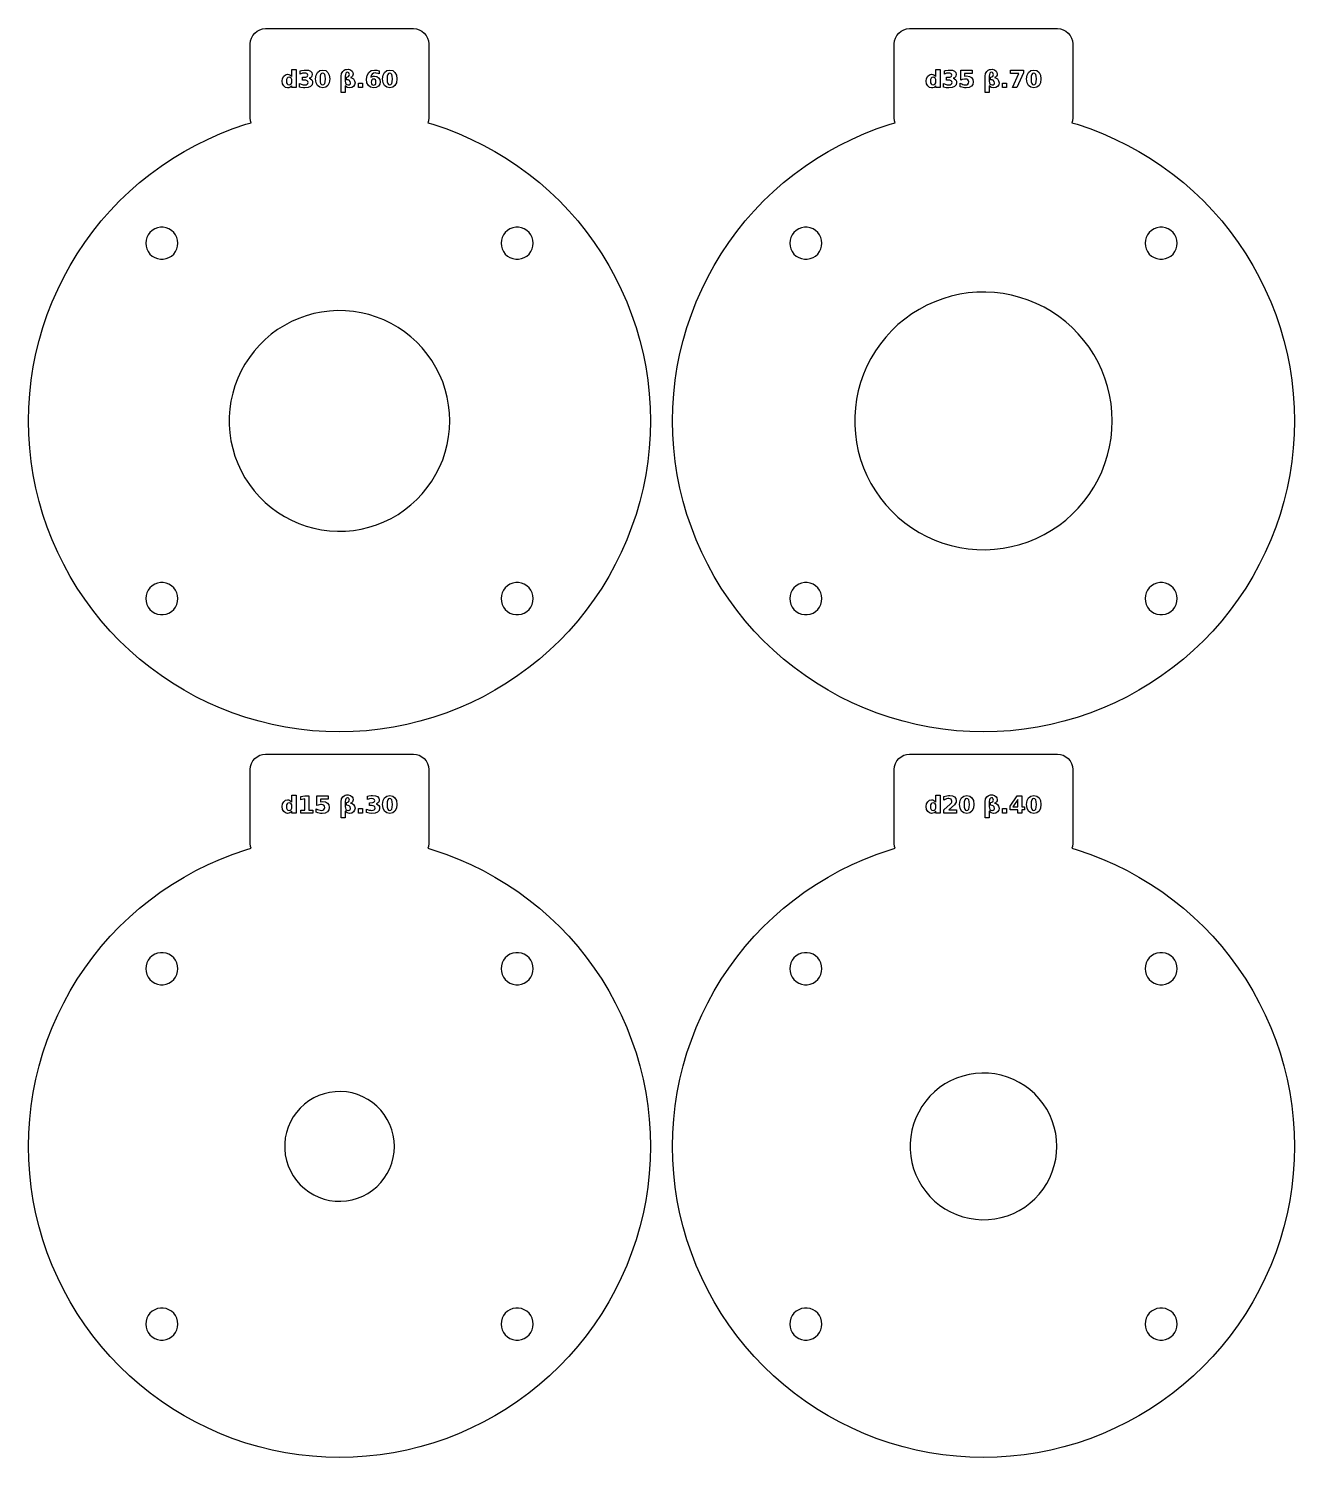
# Model space of a CAD drawing. Header units: millimetres. Extents: x 0 to 258, y 0 to 193.
# Drawn here: x 0 to 171.3, y 0 to 193.3 of the extents above; entities that cross this region are included whole.
import ezdxf

# ---------------------------------------------------------------- set-up
doc = ezdxf.new("R2010")
doc.units = ezdxf.units.MM
doc.layers.add('CUT', color=1, linetype='Continuous')
doc.layers.add('ENGRAVE', color=5, linetype='Continuous')

msp = doc.modelspace()

# ---------------------------------------------------------------- linework, layer by layer
at = {"layer": 'CUT'}
for points in [[(63.1125, 176.6631), (64.6819, 175.7107), (66.2083, 174.6909), (67.6887, 173.6054), (69.1203, 172.4564), (70.5005, 171.246), (71.8265, 169.9766), (73.096, 168.6505), (74.3064, 167.2703), (75.4554, 165.8387), (76.5409, 164.3583), (77.5607, 162.8319), (78.5131, 161.2625), (79.396, 159.6531), (80.2079, 158.0067), (80.9473, 156.3264), (81.6126, 154.6155), (82.2027, 152.8772), (82.7164, 151.1149), (83.1527, 149.3317), (83.5108, 147.5313), (83.7901, 145.7169), (83.9899, 143.8921), (84.11, 142.0603), (84.15, 140.225), (84.11, 138.3897), (83.9899, 136.558), (83.7901, 134.7331), (83.5108, 132.9188), (83.1527, 131.1183), (82.7164, 129.3352), (82.2027, 127.5728), (81.6126, 125.8345), (80.9473, 124.1236), (80.2079, 122.4434), (79.396, 120.797), (78.5131, 119.1875), (77.5607, 117.6181), (76.5409, 116.0918), (75.4554, 114.6114), (74.3064, 113.1797), (73.096, 111.7996), (71.8265, 110.4735), (70.5005, 109.2041), (69.1203, 107.9937), (67.6887, 106.8447), (66.2083, 105.7592), (64.6819, 104.7393), (63.1125, 103.787), (61.5031, 102.904), (59.8567, 102.0921), (58.1764, 101.3528), (56.4655, 100.6875), (54.7272, 100.0974), (52.9648, 99.5837), (51.1817, 99.1474), (49.3813, 98.7892), (47.5669, 98.51), (45.7421, 98.3101), (43.9103, 98.1901), (42.075, 98.15), (40.2397, 98.1901), (38.4079, 98.3101), (36.5831, 98.51), (34.7688, 98.7892), (32.9683, 99.1474), (31.1852, 99.5837), (29.4228, 100.0974), (27.6845, 100.6875), (25.9736, 101.3528), (24.2933, 102.0921), (22.6469, 102.904), (21.0375, 103.787), (19.4681, 104.7393), (17.9418, 105.7592), (16.4614, 106.8447), (15.0297, 107.9937), (13.6495, 109.2041), (12.3235, 110.4735), (11.0541, 111.7996), (9.8437, 113.1797), (8.6947, 114.6114), (7.6092, 116.0918), (6.5893, 117.6181), (5.637, 119.1875), (4.754, 120.797), (3.9421, 122.4434), (3.2028, 124.1236), (2.5374, 125.8345), (1.9474, 127.5728), (1.4337, 129.3352), (0.9973, 131.1183), (0.6392, 132.9188), (0.36, 134.7331), (0.1601, 136.558), (0.04, 138.3897), (0, 140.225), (0.04, 142.0603), (0.1601, 143.8921), (0.36, 145.7169), (0.6392, 147.5313), (0.9973, 149.3317), (1.4337, 151.1149), (1.9474, 152.8772), (2.5374, 154.6155), (3.2028, 156.3264), (3.9421, 158.0067), (4.754, 159.6531), (5.637, 161.2625), (6.5893, 162.8319), (7.6092, 164.3583), (8.6947, 165.8387), (9.8437, 167.2703), (11.0541, 168.6505), (12.3235, 169.9766), (13.6495, 171.246), (15.0297, 172.4564), (16.4614, 173.6054), (17.9418, 174.6909), (19.4681, 175.7107), (21.0375, 176.6631), (22.6469, 177.546), (24.2933, 178.358), (25.9736, 179.0973), (27.6845, 179.7626), (29.4228, 180.3527), (30.1197, 180.5558), (30.0395, 180.8202), (30, 181.2214), (30, 191.2287), (30.0395, 191.6299), (30.1576, 192.0192), (30.3494, 192.378), (30.6075, 192.6925), (30.922, 192.9506), (31.2808, 193.1424), (31.6701, 193.2605), (32.0713, 193.3), (52.0787, 193.3), (52.4799, 193.2605), (52.8692, 193.1424), (53.228, 192.9506), (53.5425, 192.6925), (53.8006, 192.378), (53.9924, 192.0192), (54.1105, 191.6299), (54.15, 191.2287), (54.15, 181.2214), (54.1105, 180.8202), (54.0303, 180.5558), (54.7272, 180.3527), (56.4655, 179.7626), (58.1764, 179.0973), (59.8567, 178.358), (61.5031, 177.546)], [(150.2626, 176.6631), (151.8319, 175.7107), (153.3583, 174.6909), (154.8387, 173.6054), (156.2704, 172.4564), (157.6505, 171.246), (158.9766, 169.9766), (160.246, 168.6505), (161.4564, 167.2703), (162.6054, 165.8387), (163.6909, 164.3583), (164.7108, 162.8319), (165.6631, 161.2625), (166.5461, 159.6531), (167.358, 158.0067), (168.0973, 156.3264), (168.7626, 154.6155), (169.3527, 152.8772), (169.8664, 151.1149), (170.3027, 149.3317), (170.6609, 147.5313), (170.9401, 145.7169), (171.14, 143.8921), (171.26, 142.0603), (171.3001, 140.225), (171.26, 138.3897), (171.14, 136.558), (170.9401, 134.7331), (170.6609, 132.9188), (170.3027, 131.1183), (169.8664, 129.3352), (169.3527, 127.5728), (168.7626, 125.8345), (168.0973, 124.1236), (167.358, 122.4434), (166.5461, 120.797), (165.6631, 119.1875), (164.7108, 117.6181), (163.6909, 116.0918), (162.6054, 114.6114), (161.4564, 113.1797), (160.246, 111.7996), (158.9766, 110.4735), (157.6505, 109.2041), (156.2704, 107.9937), (154.8387, 106.8447), (153.3583, 105.7592), (151.8319, 104.7393), (150.2626, 103.787), (148.6531, 102.904), (147.0067, 102.0921), (145.3265, 101.3528), (143.6156, 100.6875), (141.8773, 100.0974), (140.1149, 99.5837), (138.3318, 99.1474), (136.5313, 98.7892), (134.7169, 98.51), (132.8921, 98.3101), (131.0603, 98.1901), (129.2251, 98.15), (127.3898, 98.1901), (125.558, 98.3101), (123.7332, 98.51), (121.9188, 98.7892), (120.1184, 99.1474), (118.3352, 99.5837), (116.5729, 100.0974), (114.8345, 100.6875), (113.1236, 101.3528), (111.4434, 102.0921), (109.797, 102.904), (108.1875, 103.787), (106.6182, 104.7393), (105.0918, 105.7592), (103.6114, 106.8447), (102.1798, 107.9937), (100.7996, 109.2041), (99.4735, 110.4735), (98.2041, 111.7996), (96.9937, 113.1797), (95.8447, 114.6114), (94.7592, 116.0918), (93.7393, 117.6181), (92.787, 119.1875), (91.9041, 120.797), (91.0921, 122.4434), (90.3528, 124.1236), (89.6875, 125.8345), (89.0974, 127.5728), (88.5837, 129.3352), (88.1474, 131.1183), (87.7892, 132.9188), (87.51, 134.7331), (87.3101, 136.558), (87.1901, 138.3897), (87.15, 140.225), (87.1901, 142.0603), (87.3101, 143.8921), (87.51, 145.7169), (87.7892, 147.5313), (88.1474, 149.3317), (88.5837, 151.1149), (89.0974, 152.8772), (89.6875, 154.6155), (90.3528, 156.3264), (91.0921, 158.0067), (91.9041, 159.6531), (92.787, 161.2625), (93.7393, 162.8319), (94.7592, 164.3583), (95.8447, 165.8387), (96.9937, 167.2703), (98.2041, 168.6505), (99.4735, 169.9766), (100.7996, 171.246), (102.1798, 172.4564), (103.6114, 173.6054), (105.0918, 174.6909), (106.6182, 175.7107), (108.1875, 176.6631), (109.797, 177.546), (111.4434, 178.358), (113.1236, 179.0973), (114.8345, 179.7626), (116.5729, 180.3527), (117.2698, 180.5558), (117.1896, 180.8202), (117.1501, 181.2214), (117.1501, 191.2287), (117.1896, 191.6299), (117.3077, 192.0192), (117.4995, 192.378), (117.7576, 192.6925), (118.072, 192.9506), (118.4308, 193.1424), (118.8202, 193.2605), (119.2214, 193.3), (139.2287, 193.3), (139.6299, 193.2605), (140.0193, 193.1424), (140.3781, 192.9506), (140.6926, 192.6925), (140.9507, 192.378), (141.1424, 192.0192), (141.2605, 191.6299), (141.3001, 191.2287), (141.3001, 181.2214), (141.2605, 180.8202), (141.1804, 180.5558), (141.8773, 180.3527), (143.6156, 179.7626), (145.3265, 179.0973), (147.0067, 178.358), (148.6531, 177.546)], [(19.8823, 165.4115), (19.6405, 165.7317), (19.3439, 166.0021), (19.0027, 166.2134), (18.6285, 166.3583), (18.234, 166.4321), (17.8327, 166.4321), (17.4383, 166.3583), (17.064, 166.2134), (16.7229, 166.0021), (16.4263, 165.7317), (16.1844, 165.4115), (16.0056, 165.0523), (15.8957, 164.6663), (15.8587, 164.2667), (15.8957, 163.8671), (16.0056, 163.4811), (16.1844, 163.1218), (16.4263, 162.8016), (16.7229, 162.5312), (17.064, 162.32), (17.4383, 162.175), (17.8327, 162.1013), (18.234, 162.1013), (18.6285, 162.175), (19.0027, 162.32), (19.3439, 162.5312), (19.6405, 162.8016), (19.8823, 163.1218), (20.0612, 163.4811), (20.171, 163.8671), (20.2081, 164.2667), (20.171, 164.6663), (20.0612, 165.0523)], [(67.7238, 165.7317), (67.4272, 166.0021), (67.086, 166.2134), (66.7118, 166.3583), (66.3173, 166.4321), (65.916, 166.4321), (65.5215, 166.3583), (65.1473, 166.2134), (64.8061, 166.0021), (64.5095, 165.7317), (64.2677, 165.4115), (64.0888, 165.0523), (63.979, 164.6663), (63.942, 164.2667), (63.979, 163.8671), (64.0888, 163.4811), (64.2677, 163.1218), (64.5095, 162.8016), (64.8061, 162.5312), (65.1473, 162.32), (65.5215, 162.175), (65.916, 162.1013), (66.3173, 162.1013), (66.7118, 162.175), (67.086, 162.32), (67.4272, 162.5312), (67.7238, 162.8016), (67.9656, 163.1218), (68.1445, 163.4811), (68.2543, 163.8671), (68.2913, 164.2667), (68.2543, 164.6663), (68.1445, 165.0523), (67.9656, 165.4115)], [(107.0324, 165.4115), (106.7905, 165.7317), (106.494, 166.0021), (106.1528, 166.2134), (105.7786, 166.3583), (105.3841, 166.4321), (104.9828, 166.4321), (104.5883, 166.3583), (104.2141, 166.2134), (103.8729, 166.0021), (103.5763, 165.7317), (103.3345, 165.4115), (103.1556, 165.0523), (103.0458, 164.6663), (103.0087, 164.2667), (103.0458, 163.8671), (103.1556, 163.4811), (103.3345, 163.1218), (103.5763, 162.8016), (103.8729, 162.5312), (104.2141, 162.32), (104.5883, 162.175), (104.9828, 162.1013), (105.3841, 162.1013), (105.7786, 162.175), (106.1528, 162.32), (106.494, 162.5312), (106.7905, 162.8016), (107.0324, 163.1218), (107.2113, 163.4811), (107.3211, 163.8671), (107.3581, 164.2667), (107.3211, 164.6663), (107.2113, 165.0523)], [(154.8738, 165.7317), (154.5772, 166.0021), (154.236, 166.2134), (153.8618, 166.3583), (153.4673, 166.4321), (153.066, 166.4321), (152.6716, 166.3583), (152.2973, 166.2134), (151.9561, 166.0021), (151.6596, 165.7317), (151.4177, 165.4115), (151.2389, 165.0523), (151.129, 164.6663), (151.092, 164.2667), (151.129, 163.8671), (151.2389, 163.4811), (151.4177, 163.1218), (151.6596, 162.8016), (151.9561, 162.5312), (152.2973, 162.32), (152.6716, 162.175), (153.066, 162.1013), (153.4673, 162.1013), (153.8618, 162.175), (154.236, 162.32), (154.5772, 162.5312), (154.8738, 162.8016), (155.1156, 163.1218), (155.2945, 163.4811), (155.4043, 163.8671), (155.4414, 164.2667), (155.4043, 164.6663), (155.2945, 165.0523), (155.1156, 165.4115)], [(145.6652, 146), (145.2379, 147.0967), (144.7374, 148.162), (144.1662, 149.1911), (143.5268, 150.1794), (142.8222, 151.1222), (142.0555, 152.0152), (141.2303, 152.8545), (140.3503, 153.6362), (139.4195, 154.3566), (138.4422, 155.0126), (137.4229, 155.6011), (136.3662, 156.1195), (135.2768, 156.5653), (134.1599, 156.9366), (133.0204, 157.2316), (131.8637, 157.4491), (130.6949, 157.5879), (129.5194, 157.6475), (128.3425, 157.6276), (127.1697, 157.5283), (126.0062, 157.3501), (124.8574, 157.0937), (123.7286, 156.7604), (122.6248, 156.3516), (121.5512, 155.8692), (120.5126, 155.3155), (119.5137, 154.6929), (118.5591, 154.0043), (117.6532, 153.2528), (116.8001, 152.4418), (116.0037, 151.5752), (115.2676, 150.6567), (114.5952, 149.6907), (113.9896, 148.6814), (113.4535, 147.6336), (112.9893, 146.5519), (112.5992, 145.4414), (112.285, 144.3071), (112.0481, 143.1542), (111.8895, 141.9879), (111.81, 140.8135), (111.81, 139.6365), (111.8895, 138.4622), (112.0481, 137.2959), (112.285, 136.143), (112.5992, 135.0086), (112.9893, 133.8981), (113.4535, 132.8165), (113.9896, 131.7687), (114.5952, 130.7594), (115.2676, 129.7934), (116.0037, 128.8749), (116.8001, 128.0082), (117.6532, 127.1973), (118.5591, 126.4458), (119.5137, 125.7572), (120.5126, 125.1346), (121.5512, 124.5808), (122.6248, 124.0985), (123.7286, 123.6897), (124.8574, 123.3563), (126.0062, 123.1), (127.1697, 122.9217), (128.3425, 122.8224), (129.5194, 122.8026), (130.6949, 122.8622), (131.8637, 123.001), (133.0204, 123.2184), (134.1599, 123.5135), (135.2768, 123.8847), (136.3662, 124.3306), (137.4229, 124.8489), (138.4422, 125.4374), (139.4195, 126.0934), (140.3503, 126.8139), (141.2303, 127.5956), (142.0555, 128.4348), (142.8222, 129.3279), (143.5268, 130.2707), (144.1662, 131.2589), (144.7374, 132.2881), (145.2379, 133.3534), (145.6652, 134.4501), (146.0176, 135.5731), (146.2933, 136.7174), (146.4912, 137.8777), (146.6103, 139.0487), (146.65, 140.225), (146.6103, 141.4014), (146.4912, 142.5724), (146.2933, 143.7327), (146.0176, 144.8769)], [(56.0374, 145.4981), (55.6205, 146.4919), (55.133, 147.4529), (54.5774, 148.3763), (53.9567, 149.2572), (53.274, 150.091), (52.5329, 150.8734), (51.7372, 151.6003), (50.8912, 152.2678), (49.9993, 152.8726), (49.066, 153.4114), (48.0963, 153.8815), (47.0952, 154.2804), (46.0679, 154.606), (45.0198, 154.8566), (43.9563, 155.0309), (42.883, 155.1281), (41.8056, 155.1476), (40.7295, 155.0892), (39.6604, 154.9534), (38.604, 154.7407), (37.5656, 154.4524), (36.5507, 154.09), (35.5647, 153.6552), (34.6125, 153.1504), (33.6993, 152.5783), (32.8298, 151.9417), (32.0084, 151.244), (31.2396, 150.4889), (30.5272, 149.6803), (29.875, 148.8224), (29.2865, 147.9197), (28.7646, 146.9768), (28.3121, 145.9987), (27.9313, 144.9906), (27.6243, 143.9576), (27.3927, 142.9051), (27.2376, 141.8387), (27.1598, 140.7639), (27.1598, 139.6862), (27.2376, 138.6114), (27.3927, 137.5449), (27.6243, 136.4925), (27.9313, 135.4595), (28.3121, 134.4513), (28.7646, 133.4733), (29.2865, 132.5304), (29.875, 131.6277), (30.5272, 130.7698), (31.2396, 129.9612), (32.0084, 129.206), (32.8298, 128.5084), (33.6993, 127.8718), (34.6125, 127.2996), (35.5647, 126.7949), (36.5507, 126.3601), (37.5656, 125.9976), (38.604, 125.7093), (39.6604, 125.4967), (40.7295, 125.3609), (41.8056, 125.3025), (42.883, 125.322), (43.9563, 125.4191), (45.0198, 125.5935), (46.0679, 125.8441), (47.0952, 126.1697), (48.0963, 126.5686), (49.066, 127.0387), (49.9993, 127.5775), (50.8912, 128.1823), (51.7372, 128.8498), (52.5329, 129.5767), (53.274, 130.359), (53.9567, 131.1928), (54.5774, 132.0737), (55.133, 132.9971), (55.6205, 133.9582), (56.0374, 134.952), (56.3815, 135.9732), (56.651, 137.0166), (56.8445, 138.0767), (56.9611, 139.1481), (57, 140.225), (56.9611, 141.302), (56.8445, 142.3733), (56.651, 143.4335), (56.3815, 144.4769)], [(20.0612, 116.969), (19.8823, 117.3282), (19.6405, 117.6485), (19.3439, 117.9188), (19.0027, 118.1301), (18.6285, 118.2751), (18.234, 118.3488), (17.8327, 118.3488), (17.4383, 118.2751), (17.064, 118.1301), (16.7229, 117.9188), (16.4263, 117.6485), (16.1844, 117.3282), (16.0056, 116.969), (15.8957, 116.583), (15.8587, 116.1834), (15.8957, 115.7838), (16.0056, 115.3978), (16.1844, 115.0386), (16.4263, 114.7183), (16.7229, 114.448), (17.064, 114.2367), (17.4383, 114.0917), (17.8327, 114.018), (18.234, 114.018), (18.6285, 114.0917), (19.0027, 114.2367), (19.3439, 114.448), (19.6405, 114.7183), (19.8823, 115.0386), (20.0612, 115.3978), (20.171, 115.7838), (20.2081, 116.1834), (20.171, 116.583)], [(68.2543, 116.583), (68.1445, 116.969), (67.9656, 117.3282), (67.7238, 117.6485), (67.4272, 117.9188), (67.086, 118.1301), (66.7118, 118.2751), (66.3173, 118.3488), (65.916, 118.3488), (65.5215, 118.2751), (65.1473, 118.1301), (64.8061, 117.9188), (64.5095, 117.6485), (64.2677, 117.3282), (64.0888, 116.969), (63.979, 116.583), (63.942, 116.1834), (63.979, 115.7838), (64.0888, 115.3978), (64.2677, 115.0386), (64.5095, 114.7183), (64.8061, 114.448), (65.1473, 114.2367), (65.5215, 114.0917), (65.916, 114.018), (66.3173, 114.018), (66.7118, 114.0917), (67.086, 114.2367), (67.4272, 114.448), (67.7238, 114.7183), (67.9656, 115.0386), (68.1445, 115.3978), (68.2543, 115.7838), (68.2913, 116.1834)], [(107.2113, 116.969), (107.0324, 117.3282), (106.7905, 117.6485), (106.494, 117.9188), (106.1528, 118.1301), (105.7786, 118.2751), (105.3841, 118.3488), (104.9828, 118.3488), (104.5883, 118.2751), (104.2141, 118.1301), (103.8729, 117.9188), (103.5763, 117.6485), (103.3345, 117.3282), (103.1556, 116.969), (103.0458, 116.583), (103.0087, 116.1834), (103.0458, 115.7838), (103.1556, 115.3978), (103.3345, 115.0386), (103.5763, 114.7183), (103.8729, 114.448), (104.2141, 114.2367), (104.5883, 114.0917), (104.9828, 114.018), (105.3841, 114.018), (105.7786, 114.0917), (106.1528, 114.2367), (106.494, 114.448), (106.7905, 114.7183), (107.0324, 115.0386), (107.2113, 115.3978), (107.3211, 115.7838), (107.3581, 116.1834), (107.3211, 116.583)], [(155.4043, 116.583), (155.2945, 116.969), (155.1156, 117.3282), (154.8738, 117.6485), (154.5772, 117.9188), (154.236, 118.1301), (153.8618, 118.2751), (153.4673, 118.3488), (153.066, 118.3488), (152.6716, 118.2751), (152.2973, 118.1301), (151.9561, 117.9188), (151.6596, 117.6485), (151.4177, 117.3282), (151.2389, 116.969), (151.129, 116.583), (151.092, 116.1834), (151.129, 115.7838), (151.2389, 115.3978), (151.4177, 115.0386), (151.6596, 114.7183), (151.9561, 114.448), (152.2973, 114.2367), (152.6716, 114.0917), (153.066, 114.018), (153.4673, 114.018), (153.8618, 114.0917), (154.236, 114.2367), (154.5772, 114.448), (154.8738, 114.7183), (155.1156, 115.0386), (155.2945, 115.3978), (155.4043, 115.7838), (155.4414, 116.1834)], [(63.1125, 78.5131), (64.6819, 77.5607), (66.2083, 76.5409), (67.6887, 75.4554), (69.1203, 74.3064), (70.5005, 73.096), (71.8265, 71.8265), (73.096, 70.5005), (74.3064, 69.1203), (75.4554, 67.6887), (76.5409, 66.2083), (77.5607, 64.6819), (78.5131, 63.1125), (79.396, 61.5031), (80.2079, 59.8567), (80.9473, 58.1764), (81.6126, 56.4655), (82.2027, 54.7272), (82.7164, 52.9648), (83.1527, 51.1817), (83.5108, 49.3813), (83.7901, 47.5669), (83.9899, 45.7421), (84.11, 43.9103), (84.15, 42.075), (84.11, 40.2397), (83.9899, 38.4079), (83.7901, 36.5831), (83.5108, 34.7688), (83.1527, 32.9683), (82.7164, 31.1852), (82.2027, 29.4228), (81.6126, 27.6845), (80.9473, 25.9736), (80.2079, 24.2933), (79.396, 22.6469), (78.5131, 21.0375), (77.5607, 19.4681), (76.5409, 17.9418), (75.4554, 16.4614), (74.3064, 15.0297), (73.096, 13.6495), (71.8265, 12.3235), (70.5005, 11.0541), (69.1203, 9.8437), (67.6887, 8.6947), (66.2083, 7.6092), (64.6819, 6.5893), (63.1125, 5.637), (61.5031, 4.754), (59.8567, 3.9421), (58.1764, 3.2028), (56.4655, 2.5374), (54.7272, 1.9474), (52.9648, 1.4337), (51.1817, 0.9973), (49.3813, 0.6392), (47.5669, 0.36), (45.7421, 0.1601), (43.9103, 0.04), (42.075, 0), (40.2397, 0.04), (38.4079, 0.1601), (36.5831, 0.36), (34.7688, 0.6392), (32.9683, 0.9973), (31.1852, 1.4337), (29.4228, 1.9474), (27.6845, 2.5374), (25.9736, 3.2028), (24.2933, 3.9421), (22.6469, 4.754), (21.0375, 5.637), (19.4681, 6.5893), (17.9418, 7.6092), (16.4614, 8.6947), (15.0297, 9.8437), (13.6495, 11.0541), (12.3235, 12.3235), (11.0541, 13.6495), (9.8437, 15.0297), (8.6947, 16.4614), (7.6092, 17.9418), (6.5893, 19.4681), (5.637, 21.0375), (4.754, 22.6469), (3.9421, 24.2933), (3.2028, 25.9736), (2.5374, 27.6845), (1.9474, 29.4228), (1.4337, 31.1852), (0.9973, 32.9683), (0.6392, 34.7688), (0.36, 36.5831), (0.1601, 38.4079), (0.04, 40.2397), (0, 42.075), (0.04, 43.9103), (0.1601, 45.7421), (0.36, 47.5669), (0.6392, 49.3813), (0.9973, 51.1817), (1.4337, 52.9648), (1.9474, 54.7272), (2.5374, 56.4655), (3.2028, 58.1764), (3.9421, 59.8567), (4.754, 61.5031), (5.637, 63.1125), (6.5893, 64.6819), (7.6092, 66.2083), (8.6947, 67.6887), (9.8437, 69.1203), (11.0541, 70.5005), (12.3235, 71.8265), (13.6495, 73.096), (15.0297, 74.3064), (16.4614, 75.4554), (17.9418, 76.5409), (19.4681, 77.5607), (21.0375, 78.5131), (22.6469, 79.396), (24.2933, 80.2079), (25.9736, 80.9473), (27.6845, 81.6126), (29.4228, 82.2027), (30.1197, 82.4058), (30.0395, 82.6701), (30, 83.0713), (30, 93.0787), (30.0395, 93.4799), (30.1576, 93.8692), (30.3494, 94.228), (30.6075, 94.5425), (30.922, 94.8006), (31.2808, 94.9924), (31.6701, 95.1105), (32.0713, 95.15), (52.0787, 95.15), (52.4799, 95.1105), (52.8692, 94.9924), (53.228, 94.8006), (53.5425, 94.5425), (53.8006, 94.228), (53.9924, 93.8692), (54.1105, 93.4799), (54.15, 93.0787), (54.15, 83.0713), (54.1105, 82.6701), (54.0303, 82.4058), (54.7272, 82.2027), (56.4655, 81.6126), (58.1764, 80.9473), (59.8567, 80.2079), (61.5031, 79.396)], [(150.2626, 78.5131), (151.8319, 77.5607), (153.3583, 76.5409), (154.8387, 75.4554), (156.2704, 74.3064), (157.6505, 73.096), (158.9766, 71.8265), (160.246, 70.5005), (161.4564, 69.1203), (162.6054, 67.6887), (163.6909, 66.2083), (164.7108, 64.6819), (165.6631, 63.1125), (166.5461, 61.5031), (167.358, 59.8567), (168.0973, 58.1764), (168.7626, 56.4655), (169.3527, 54.7272), (169.8664, 52.9648), (170.3027, 51.1817), (170.6609, 49.3813), (170.9401, 47.5669), (171.14, 45.7421), (171.26, 43.9103), (171.3001, 42.075), (171.26, 40.2397), (171.14, 38.4079), (170.9401, 36.5831), (170.6609, 34.7688), (170.3027, 32.9683), (169.8664, 31.1852), (169.3527, 29.4228), (168.7626, 27.6845), (168.0973, 25.9736), (167.358, 24.2933), (166.5461, 22.6469), (165.6631, 21.0375), (164.7108, 19.4681), (163.6909, 17.9418), (162.6054, 16.4614), (161.4564, 15.0297), (160.246, 13.6495), (158.9766, 12.3235), (157.6505, 11.0541), (156.2704, 9.8437), (154.8387, 8.6947), (153.3583, 7.6092), (151.8319, 6.5893), (150.2626, 5.637), (148.6531, 4.754), (147.0067, 3.9421), (145.3265, 3.2028), (143.6156, 2.5374), (141.8773, 1.9474), (140.1149, 1.4337), (138.3318, 0.9973), (136.5313, 0.6392), (134.7169, 0.36), (132.8921, 0.1601), (131.0603, 0.04), (129.2251, 0), (127.3898, 0.04), (125.558, 0.1601), (123.7332, 0.36), (121.9188, 0.6392), (120.1184, 0.9973), (118.3352, 1.4337), (116.5729, 1.9474), (114.8345, 2.5374), (113.1236, 3.2028), (111.4434, 3.9421), (109.797, 4.754), (108.1875, 5.637), (106.6182, 6.5893), (105.0918, 7.6092), (103.6114, 8.6947), (102.1798, 9.8437), (100.7996, 11.0541), (99.4735, 12.3235), (98.2041, 13.6495), (96.9937, 15.0297), (95.8447, 16.4614), (94.7592, 17.9418), (93.7393, 19.4681), (92.787, 21.0375), (91.9041, 22.6469), (91.0921, 24.2933), (90.3528, 25.9736), (89.6875, 27.6845), (89.0974, 29.4228), (88.5837, 31.1852), (88.1474, 32.9683), (87.7892, 34.7688), (87.51, 36.5831), (87.3101, 38.4079), (87.1901, 40.2397), (87.15, 42.075), (87.1901, 43.9103), (87.3101, 45.7421), (87.51, 47.5669), (87.7892, 49.3813), (88.1474, 51.1817), (88.5837, 52.9648), (89.0974, 54.7272), (89.6875, 56.4655), (90.3528, 58.1764), (91.0921, 59.8567), (91.9041, 61.5031), (92.787, 63.1125), (93.7393, 64.6819), (94.7592, 66.2083), (95.8447, 67.6887), (96.9937, 69.1203), (98.2041, 70.5005), (99.4735, 71.8265), (100.7996, 73.096), (102.1798, 74.3064), (103.6114, 75.4554), (105.0918, 76.5409), (106.6182, 77.5607), (108.1875, 78.5131), (109.797, 79.396), (111.4434, 80.2079), (113.1236, 80.9473), (114.8345, 81.6126), (116.5729, 82.2027), (117.2698, 82.4058), (117.1896, 82.6701), (117.1501, 83.0713), (117.1501, 93.0787), (117.1896, 93.4799), (117.3077, 93.8692), (117.4995, 94.228), (117.7576, 94.5425), (118.072, 94.8006), (118.4308, 94.9924), (118.8202, 95.1105), (119.2214, 95.15), (139.2287, 95.15), (139.6299, 95.1105), (140.0193, 94.9924), (140.3781, 94.8006), (140.6926, 94.5425), (140.9507, 94.228), (141.1424, 93.8692), (141.2605, 93.4799), (141.3001, 93.0787), (141.3001, 83.0713), (141.2605, 82.6701), (141.1804, 82.4058), (141.8773, 82.2027), (143.6156, 81.6126), (145.3265, 80.9473), (147.0067, 80.2079), (148.6531, 79.396)], [(19.8823, 67.2615), (19.6405, 67.5817), (19.3439, 67.8521), (19.0027, 68.0633), (18.6285, 68.2083), (18.234, 68.2821), (17.8327, 68.2821), (17.4383, 68.2083), (17.064, 68.0633), (16.7229, 67.8521), (16.4263, 67.5817), (16.1844, 67.2615), (16.0056, 66.9022), (15.8957, 66.5162), (15.8587, 66.1166), (15.8957, 65.7171), (16.0056, 65.3311), (16.1844, 64.9718), (16.4263, 64.6516), (16.7229, 64.3812), (17.064, 64.17), (17.4383, 64.025), (17.8327, 63.9512), (18.234, 63.9512), (18.6285, 64.025), (19.0027, 64.17), (19.3439, 64.3812), (19.6405, 64.6516), (19.8823, 64.9718), (20.0612, 65.3311), (20.171, 65.7171), (20.2081, 66.1166), (20.171, 66.5162), (20.0612, 66.9022)], [(67.7238, 67.5817), (67.4272, 67.8521), (67.086, 68.0633), (66.7118, 68.2083), (66.3173, 68.2821), (65.916, 68.2821), (65.5215, 68.2083), (65.1473, 68.0633), (64.8061, 67.8521), (64.5095, 67.5817), (64.2677, 67.2615), (64.0888, 66.9022), (63.979, 66.5162), (63.942, 66.1166), (63.979, 65.7171), (64.0888, 65.3311), (64.2677, 64.9718), (64.5095, 64.6516), (64.8061, 64.3812), (65.1473, 64.17), (65.5215, 64.025), (65.916, 63.9512), (66.3173, 63.9512), (66.7118, 64.025), (67.086, 64.17), (67.4272, 64.3812), (67.7238, 64.6516), (67.9656, 64.9718), (68.1445, 65.3311), (68.2543, 65.7171), (68.2913, 66.1166), (68.2543, 66.5162), (68.1445, 66.9022), (67.9656, 67.2615)], [(107.0324, 67.2615), (106.7905, 67.5817), (106.494, 67.8521), (106.1528, 68.0633), (105.7786, 68.2083), (105.3841, 68.2821), (104.9828, 68.2821), (104.5883, 68.2083), (104.2141, 68.0633), (103.8729, 67.8521), (103.5763, 67.5817), (103.3345, 67.2615), (103.1556, 66.9022), (103.0458, 66.5162), (103.0087, 66.1166), (103.0458, 65.7171), (103.1556, 65.3311), (103.3345, 64.9718), (103.5763, 64.6516), (103.8729, 64.3812), (104.2141, 64.17), (104.5883, 64.025), (104.9828, 63.9512), (105.3841, 63.9512), (105.7786, 64.025), (106.1528, 64.17), (106.494, 64.3812), (106.7905, 64.6516), (107.0324, 64.9718), (107.2113, 65.3311), (107.3211, 65.7171), (107.3581, 66.1166), (107.3211, 66.5162), (107.2113, 66.9022)], [(154.8738, 67.5817), (154.5772, 67.8521), (154.236, 68.0633), (153.8618, 68.2083), (153.4673, 68.2821), (153.066, 68.2821), (152.6716, 68.2083), (152.2973, 68.0633), (151.9561, 67.8521), (151.6596, 67.5817), (151.4177, 67.2615), (151.2389, 66.9022), (151.129, 66.5162), (151.092, 66.1166), (151.129, 65.7171), (151.2389, 65.3311), (151.4177, 64.9718), (151.6596, 64.6516), (151.9561, 64.3812), (152.2973, 64.17), (152.6716, 64.025), (153.066, 63.9512), (153.4673, 63.9512), (153.8618, 64.025), (154.236, 64.17), (154.5772, 64.3812), (154.8738, 64.6516), (155.1156, 64.9718), (155.2945, 65.3311), (155.4043, 65.7171), (155.4414, 66.1166), (155.4043, 66.5162), (155.2945, 66.9022), (155.1156, 67.2615)], [(138.1941, 46.3247), (137.7835, 47.1007), (137.3058, 47.8375), (136.7649, 48.5291), (136.165, 49.1702), (135.5107, 49.7558), (134.8073, 50.2813), (134.0602, 50.7425), (133.2753, 51.1359), (132.4586, 51.4584), (131.6166, 51.7075), (130.756, 51.8812), (129.8833, 51.9781), (129.0055, 51.9975), (128.1294, 51.9393), (127.2619, 51.8038), (126.4097, 51.5923), (125.5796, 51.3062), (124.778, 50.9479), (124.0112, 50.5202), (123.2853, 50.0263), (122.6058, 49.4702), (121.9781, 48.8563), (121.4071, 48.1893), (120.8973, 47.4744), (120.4527, 46.7172), (120.0768, 45.9238), (119.7724, 45.1002), (119.542, 44.2529), (119.3874, 43.3886), (119.3098, 42.514), (119.3098, 41.636), (119.3874, 40.7614), (119.542, 39.8971), (119.7724, 39.0498), (120.0768, 38.2263), (120.4527, 37.4328), (120.8973, 36.6757), (121.4071, 35.9608), (121.9781, 35.2938), (122.6058, 34.6798), (123.2853, 34.1237), (124.0112, 33.6299), (124.778, 33.2021), (125.5796, 32.8438), (126.4097, 32.5578), (127.2619, 32.3462), (128.1294, 32.2108), (129.0055, 32.1525), (129.8833, 32.1719), (130.756, 32.2689), (131.6166, 32.4425), (132.4586, 32.6916), (133.2753, 33.0141), (134.0602, 33.4075), (134.8073, 33.8688), (135.5107, 34.3942), (136.165, 34.9798), (136.7649, 35.6209), (137.3058, 36.3126), (137.7835, 37.0493), (138.1941, 37.8254), (138.5346, 38.6347), (138.8023, 39.4709), (138.9949, 40.3276), (139.1111, 41.1979), (139.15, 42.075), (139.1111, 42.9522), (138.9949, 43.8225), (138.8023, 44.6791), (138.5346, 45.5154)], [(48.5368, 45.7321), (48.1265, 46.3772), (47.6521, 46.9766), (47.1186, 47.524), (46.5315, 48.0137), (45.8973, 48.4405), (45.2225, 48.7998), (44.5144, 49.0878), (43.7804, 49.3014), (43.0284, 49.4385), (42.2662, 49.4975), (41.502, 49.4778), (40.7439, 49.3796), (39.9999, 49.204), (39.2779, 48.9529), (38.5855, 48.6288), (37.9301, 48.2353), (37.3187, 47.7765), (36.7577, 47.2572), (36.253, 46.683), (35.8101, 46.0599), (35.4335, 45.3946), (35.1274, 44.6942), (34.8949, 43.9659), (34.7386, 43.2176), (34.66, 42.4572), (34.66, 41.6928), (34.7386, 40.9324), (34.8949, 40.1841), (35.1274, 39.4559), (35.4335, 38.7554), (35.8101, 38.0901), (36.253, 37.4671), (36.7577, 36.8929), (37.3187, 36.3736), (37.9301, 35.9147), (38.5855, 35.5212), (39.2779, 35.1972), (39.9999, 34.946), (40.7439, 34.7704), (41.502, 34.6723), (42.2662, 34.6526), (43.0284, 34.7116), (43.7804, 34.8486), (44.5144, 35.0623), (45.2225, 35.3503), (45.8973, 35.7095), (46.5315, 36.1363), (47.1186, 36.626), (47.6521, 37.1735), (48.1265, 37.7729), (48.5368, 38.4179), (48.8786, 39.1017), (49.1482, 39.817), (49.3429, 40.5562), (49.4606, 41.3116), (49.4999, 42.075), (49.4606, 42.8385), (49.3429, 43.5938), (49.1482, 44.333), (48.8786, 45.0483)], [(20.0612, 18.819), (19.8823, 19.1782), (19.6405, 19.4985), (19.3439, 19.7688), (19.0027, 19.9801), (18.6285, 20.125), (18.234, 20.1988), (17.8327, 20.1988), (17.4383, 20.125), (17.064, 19.9801), (16.7229, 19.7688), (16.4263, 19.4985), (16.1844, 19.1782), (16.0056, 18.819), (15.8957, 18.433), (15.8587, 18.0334), (15.8957, 17.6338), (16.0056, 17.2478), (16.1844, 16.8886), (16.4263, 16.5683), (16.7229, 16.298), (17.064, 16.0867), (17.4383, 15.9417), (17.8327, 15.868), (18.234, 15.868), (18.6285, 15.9417), (19.0027, 16.0867), (19.3439, 16.298), (19.6405, 16.5683), (19.8823, 16.8886), (20.0612, 17.2478), (20.171, 17.6338), (20.2081, 18.0334), (20.171, 18.433)], [(68.2543, 18.433), (68.1445, 18.819), (67.9656, 19.1782), (67.7238, 19.4985), (67.4272, 19.7688), (67.086, 19.9801), (66.7118, 20.125), (66.3173, 20.1988), (65.916, 20.1988), (65.5215, 20.125), (65.1473, 19.9801), (64.8061, 19.7688), (64.5095, 19.4985), (64.2677, 19.1782), (64.0888, 18.819), (63.979, 18.433), (63.942, 18.0334), (63.979, 17.6338), (64.0888, 17.2478), (64.2677, 16.8886), (64.5095, 16.5683), (64.8061, 16.298), (65.1473, 16.0867), (65.5215, 15.9417), (65.916, 15.868), (66.3173, 15.868), (66.7118, 15.9417), (67.086, 16.0867), (67.4272, 16.298), (67.7238, 16.5683), (67.9656, 16.8886), (68.1445, 17.2478), (68.2543, 17.6338), (68.2913, 18.0334)], [(107.2113, 18.819), (107.0324, 19.1782), (106.7905, 19.4985), (106.494, 19.7688), (106.1528, 19.9801), (105.7786, 20.125), (105.3841, 20.1988), (104.9828, 20.1988), (104.5883, 20.125), (104.2141, 19.9801), (103.8729, 19.7688), (103.5763, 19.4985), (103.3345, 19.1782), (103.1556, 18.819), (103.0458, 18.433), (103.0087, 18.0334), (103.0458, 17.6338), (103.1556, 17.2478), (103.3345, 16.8886), (103.5763, 16.5683), (103.8729, 16.298), (104.2141, 16.0867), (104.5883, 15.9417), (104.9828, 15.868), (105.3841, 15.868), (105.7786, 15.9417), (106.1528, 16.0867), (106.494, 16.298), (106.7905, 16.5683), (107.0324, 16.8886), (107.2113, 17.2478), (107.3211, 17.6338), (107.3581, 18.0334), (107.3211, 18.433)], [(155.4043, 18.433), (155.2945, 18.819), (155.1156, 19.1782), (154.8738, 19.4985), (154.5772, 19.7688), (154.236, 19.9801), (153.8618, 20.125), (153.4673, 20.1988), (153.066, 20.1988), (152.6716, 20.125), (152.2973, 19.9801), (151.9561, 19.7688), (151.6596, 19.4985), (151.4177, 19.1782), (151.2389, 18.819), (151.129, 18.433), (151.092, 18.0334), (151.129, 17.6338), (151.2389, 17.2478), (151.4177, 16.8886), (151.6596, 16.5683), (151.9561, 16.298), (152.2973, 16.0867), (152.6716, 15.9417), (153.066, 15.868), (153.4673, 15.868), (153.8618, 15.9417), (154.236, 16.0867), (154.5772, 16.298), (154.8738, 16.5683), (155.1156, 16.8886), (155.2945, 17.2478), (155.4043, 17.6338), (155.4414, 18.0334)]]:
    msp.add_lwpolyline(points, close=True, dxfattribs=at)
at = {"layer": 'ENGRAVE'}
for points in [[(35.2259, 185.2928), (35.0543, 185.2748), (34.7596, 185.339), (34.5228, 185.5318), (34.3671, 185.826), (34.3153, 186.1938), (34.3671, 186.5614), (34.5228, 186.8553), (34.7596, 187.048), (35.0543, 187.1123), (35.225, 187.0942), (35.3753, 187.0398), (35.5091, 186.9472), (35.6308, 186.8143), (35.6308, 187.7518), (36.1933, 187.7518), (36.1933, 185.3203), (35.6308, 185.3203), (35.6308, 185.5733), (35.5093, 185.4394), (35.3758, 185.3468)], [(37.8414, 185.3199), (37.3933, 185.2748), (37.2131, 185.282), (36.8533, 185.34), (36.6758, 185.3908), (36.6758, 185.8548), (37.0108, 185.7273), (37.1759, 185.695), (37.3383, 185.6843), (37.5494, 185.7049), (37.7048, 185.7668), (37.8004, 185.8678), (37.8323, 186.0048), (37.7996, 186.1449), (37.7018, 186.2463), (37.5401, 186.3078), (37.3163, 186.3283), (37.0758, 186.3283), (37.0758, 186.7158), (37.5266, 186.7335), (37.6663, 186.7868), (37.7495, 186.8764), (37.7773, 187.0033), (37.7503, 187.1222), (37.6693, 187.2108), (37.5394, 187.2659), (37.3648, 187.2843), (37.0713, 187.2513), (36.7758, 187.1548), (36.7758, 187.5953), (36.953, 187.639), (37.3023, 187.689), (37.4728, 187.6953), (37.87, 187.6579), (38.1528, 187.5458), (38.3223, 187.359), (38.3788, 187.0968), (38.3518, 186.9108), (38.2708, 186.7618), (38.1374, 186.6507), (37.9523, 186.5783), (38.1599, 186.4948), (38.3108, 186.3663), (38.403, 186.1952), (38.4338, 185.9828), (38.3673, 185.6774), (38.1678, 185.4553)], [(38.8413, 186.4843), (38.9038, 186.999), (39.0913, 187.3803), (39.394, 187.6165), (39.8023, 187.6953), (40.2094, 187.6165), (40.5118, 187.3803), (40.6993, 186.999), (40.7618, 186.4843), (40.6993, 185.9709), (40.5118, 185.5898), (40.2094, 185.3535), (39.8023, 185.2748), (39.394, 185.3535), (39.0913, 185.5898), (38.9038, 185.9709)], [(43.2978, 187.7908), (43.5828, 187.7029), (43.7978, 187.5393), (43.8915, 187.3658), (43.9228, 187.1203), (43.9013, 186.9802), (43.8368, 186.8468), (43.719, 186.724), (43.5758, 186.6748), (43.785, 186.5952), (43.9508, 186.4813), (44.1195, 186.2513), (44.1758, 185.9643), (44.1269, 185.704), (43.9803, 185.4803), (43.746, 185.3262), (43.4333, 185.2748), (43.1134, 185.3494), (42.8568, 185.5733), (42.8568, 184.6548), (42.2978, 184.6548), (42.2978, 186.8423), (42.3516, 187.2274), (42.5133, 187.5048), (42.6901, 187.6573), (42.8648, 187.7428), (43.0249, 187.7822)], [(46.363, 186.9637), (46.3068, 186.7063), (46.414, 186.7732), (46.5298, 186.8208), (46.6558, 186.8497), (46.7928, 186.8593), (47.1158, 186.8069), (47.3698, 186.6498), (47.5344, 186.4083), (47.5893, 186.1018), (47.5279, 185.764), (47.3438, 185.5008), (47.0569, 185.3313), (46.6863, 185.2748), (46.283, 185.3515), (45.9823, 185.5818), (45.7955, 185.9534), (45.7333, 186.4533), (45.8061, 186.9694), (46.0248, 187.3618), (46.3703, 187.6097), (46.8238, 187.6923), (47.1363, 187.6673), (47.4363, 187.5923), (47.4363, 187.1608), (47.292, 187.222), (47.0268, 187.2899), (46.9003, 187.2983), (46.6614, 187.2609), (46.4818, 187.1488)], [(47.9143, 186.4843), (47.9768, 186.999), (48.1643, 187.3803), (48.467, 187.6165), (48.8753, 187.6953), (49.2824, 187.6165), (49.5848, 187.3803), (49.7723, 186.999), (49.8348, 186.4843), (49.7723, 185.9709), (49.5848, 185.5898), (49.2824, 185.3535), (48.8753, 185.2748), (48.467, 185.3535), (48.1643, 185.5898), (47.9768, 185.9709)], [(122.5258, 185.3468), (122.3759, 185.2928), (122.2043, 185.2748), (121.9097, 185.339), (121.6728, 185.5318), (121.5172, 185.826), (121.4653, 186.1938), (121.5172, 186.5614), (121.6728, 186.8553), (121.9097, 187.048), (122.2043, 187.1123), (122.3751, 187.0942), (122.5253, 187.0398), (122.6592, 186.9472), (122.7808, 186.8143), (122.7808, 187.7518), (123.3433, 187.7518), (123.3433, 185.3203), (122.7808, 185.3203), (122.7808, 185.5733), (122.6593, 185.4394)], [(125.3178, 185.4553), (124.9914, 185.3199), (124.5433, 185.2748), (124.1828, 185.3038), (123.8258, 185.3908), (123.8258, 185.8548), (124.1608, 185.7273), (124.3259, 185.695), (124.4883, 185.6843), (124.6994, 185.7049), (124.8548, 185.7668), (124.9504, 185.8678), (124.9823, 186.0048), (124.9497, 186.1449), (124.8518, 186.2463), (124.6902, 186.3078), (124.4663, 186.3283), (124.2258, 186.3283), (124.2258, 186.7158), (124.6767, 186.7335), (124.8163, 186.7868), (124.8996, 186.8764), (124.9273, 187.0033), (124.9003, 187.1222), (124.8193, 187.2108), (124.6894, 187.2659), (124.5148, 187.2843), (124.2213, 187.2513), (123.9258, 187.1548), (123.9258, 187.5953), (124.1031, 187.639), (124.4523, 187.689), (124.6228, 187.6953), (125.0201, 187.6579), (125.3028, 187.5458), (125.4723, 187.359), (125.5288, 187.0968), (125.5018, 186.9108), (125.4208, 186.7618), (125.2874, 186.6507), (125.1023, 186.5783), (125.3099, 186.4948), (125.4608, 186.3663), (125.5531, 186.1952), (125.5838, 185.9828), (125.5173, 185.6774)], [(126.6573, 186.8498), (126.9398, 186.8893), (127.3191, 186.8359), (127.6038, 186.6758), (127.7819, 186.4204), (127.8413, 186.0813), (127.7767, 185.7442), (127.5828, 185.4888), (127.2741, 185.3283), (126.8648, 185.2748), (126.6673, 185.2844), (126.2779, 185.3617), (126.0853, 185.4298), (126.0853, 185.9033), (126.2709, 185.8074), (126.4468, 185.7388), (126.6131, 185.6979), (126.7698, 185.6843), (126.9651, 185.711), (127.1138, 185.7913), (127.2083, 185.9173), (127.2398, 186.0813), (127.2083, 186.2462), (127.1138, 186.3718), (126.9651, 186.4517), (126.7698, 186.4783), (126.6356, 186.4698), (126.3407, 186.4017), (126.1773, 186.3408), (126.1773, 187.6533), (127.6728, 187.6533), (127.6728, 187.2108), (126.6573, 187.2108)], [(130.4034, 187.7934), (130.7328, 187.7029), (130.9478, 187.5393), (131.0416, 187.3658), (131.0728, 187.1203), (131.0513, 186.9802), (130.9868, 186.8468), (130.8691, 186.724), (130.7258, 186.6748), (130.9351, 186.5952), (131.1008, 186.4813), (131.2696, 186.2513), (131.3258, 185.9643), (131.2769, 185.704), (131.1303, 185.4803), (130.8961, 185.3262), (130.5833, 185.2748), (130.2634, 185.3494), (130.0068, 185.5733), (130.0068, 184.6548), (129.4478, 184.6548), (129.4478, 186.8423), (129.5017, 187.2274), (129.6633, 187.5048), (129.8402, 187.6573), (130.0148, 187.7428), (130.1749, 187.7822)], [(134.0223, 187.2108), (132.8988, 187.2108), (132.8988, 187.6533), (134.6568, 187.6533), (134.6568, 187.3143), (133.7473, 185.3203), (133.1613, 185.3203)], [(135.1268, 185.9709), (135.0643, 186.4843), (135.1268, 186.999), (135.3143, 187.3803), (135.6171, 187.6165), (136.0253, 187.6953), (136.4324, 187.6165), (136.7348, 187.3803), (136.9223, 186.999), (136.9848, 186.4843), (136.9223, 185.9709), (136.7348, 185.5898), (136.4324, 185.3535), (136.0253, 185.2748), (135.6171, 185.3535), (135.3143, 185.5898)], [(35.6071, 185.9734), (35.6308, 186.1938), (35.6071, 186.414), (35.5363, 186.5748), (35.4204, 186.6734), (35.2618, 186.7063), (35.1046, 186.6734), (34.9893, 186.5748), (34.9184, 186.414), (34.8948, 186.1938), (34.9184, 185.9734), (34.9893, 185.8123), (35.1046, 185.714), (35.2618, 185.6813), (35.4204, 185.714), (35.5363, 185.8123)], [(39.6364, 187.2395), (39.5258, 187.1053), (39.4635, 186.862), (39.4428, 186.4893), (39.4635, 186.112), (39.5258, 185.8653), (39.6364, 185.7295), (39.8023, 185.6843), (39.9673, 185.7295), (40.0773, 185.8653), (40.1395, 186.112), (40.1603, 186.4893), (40.1398, 186.862), (40.0783, 187.1053), (39.9683, 187.2395), (39.8023, 187.2843)], [(43.3528, 187.2943), (43.2711, 187.3618), (43.1493, 187.3843), (43.0061, 187.3513), (42.9178, 187.2523), (42.872, 187.0912), (42.8568, 186.8718), (42.8568, 186.1938), (42.8808, 185.9744), (42.9528, 185.8133), (43.07, 185.7143), (43.2288, 185.6813), (43.3979, 185.7078), (43.5053, 185.7873), (43.5626, 185.8832), (43.5818, 185.9578), (43.5358, 186.1587), (43.3978, 186.3143), (43.254, 186.366), (43.0228, 186.3873), (43.0228, 186.7438), (43.2234, 186.7872), (43.3163, 186.8393), (43.3901, 186.9652), (43.4148, 187.0718), (43.3993, 187.1939)], [(45.2083, 185.9248), (45.2083, 185.3203), (44.6458, 185.3203), (44.6458, 185.9248)], [(46.4558, 186.3693), (46.3965, 186.2415), (46.3768, 186.0623), (46.3965, 185.8833), (46.4558, 185.7553), (46.5545, 185.6788), (46.6928, 185.6533), (46.8318, 185.6788), (46.9308, 185.7553), (46.99, 185.8833), (47.0098, 186.0623), (46.99, 186.2415), (46.9308, 186.3693), (46.8318, 186.4462), (46.6928, 186.4718), (46.5545, 186.4462)], [(48.5988, 187.1053), (48.5365, 186.862), (48.5158, 186.4893), (48.5365, 186.112), (48.5988, 185.8653), (48.7094, 185.7295), (48.8753, 185.6843), (49.0403, 185.7295), (49.1503, 185.8653), (49.2125, 186.112), (49.2333, 186.4893), (49.2128, 186.862), (49.1513, 187.1053), (49.0413, 187.2395), (48.8753, 187.2843), (48.7094, 187.2395)], [(122.6863, 185.8123), (122.7572, 185.9734), (122.7808, 186.1938), (122.7572, 186.414), (122.6863, 186.5748), (122.5704, 186.6734), (122.4118, 186.7063), (122.2547, 186.6734), (122.1393, 186.5748), (122.0684, 186.414), (122.0448, 186.1938), (122.0684, 185.9734), (122.1393, 185.8123), (122.2547, 185.714), (122.4118, 185.6813), (122.5704, 185.714)], [(130.5493, 187.1939), (130.5028, 187.2943), (130.4212, 187.3618), (130.2993, 187.3843), (130.1562, 187.3513), (130.0678, 187.2523), (130.0221, 187.0912), (130.0068, 186.8718), (130.0068, 186.1938), (130.0308, 185.9744), (130.1028, 185.8133), (130.2201, 185.7143), (130.3788, 185.6813), (130.5479, 185.7078), (130.6553, 185.7873), (130.7127, 185.8832), (130.7318, 185.9578), (130.6858, 186.1587), (130.5478, 186.3143), (130.4041, 186.366), (130.1728, 186.3873), (130.1728, 186.7438), (130.3734, 186.7872), (130.4663, 186.8393), (130.5402, 186.9652), (130.5648, 187.0718)], [(132.3583, 185.9248), (132.3583, 185.3203), (131.7958, 185.3203), (131.7958, 185.9248)], [(136.0253, 187.2843), (135.8594, 187.2395), (135.7488, 187.1053), (135.6866, 186.862), (135.6658, 186.4893), (135.6866, 186.112), (135.7488, 185.8653), (135.8594, 185.7295), (136.0253, 185.6843), (136.1903, 185.7295), (136.3003, 185.8653), (136.3626, 186.112), (136.3833, 186.4893), (136.3628, 186.862), (136.3013, 187.1053), (136.1913, 187.2395)], [(35.3758, 87.1968), (35.2259, 87.1428), (35.0543, 87.1248), (34.7596, 87.189), (34.5228, 87.3818), (34.3671, 87.676), (34.3153, 88.0438), (34.3671, 88.4114), (34.5228, 88.7053), (34.7596, 88.898), (35.0543, 88.9623), (35.225, 88.9441), (35.3753, 88.8898), (35.5091, 88.7971), (35.6308, 88.6643), (35.6308, 89.6018), (36.1933, 89.6018), (36.1933, 87.1703), (35.6308, 87.1703), (35.6308, 87.4233), (35.5093, 87.2894)], [(37.3648, 89.5033), (37.9368, 89.5033), (37.9368, 87.5858), (38.4683, 87.5858), (38.4683, 87.1703), (36.8368, 87.1703), (36.8368, 87.5858), (37.3683, 87.5858), (37.3683, 89.0938), (36.8228, 88.9813), (36.8228, 89.3908)], [(39.5073, 88.6998), (39.7898, 88.7393), (40.169, 88.6859), (40.4538, 88.5258), (40.6319, 88.2704), (40.6913, 87.9313), (40.6266, 87.5941), (40.4328, 87.3388), (40.124, 87.1783), (39.7148, 87.1248), (39.5173, 87.1344), (39.1279, 87.2116), (38.9353, 87.2798), (38.9353, 87.7533), (39.1209, 87.6574), (39.2968, 87.5888), (39.463, 87.5479), (39.6198, 87.5343), (39.815, 87.561), (39.9638, 87.6413), (40.0583, 87.7673), (40.0898, 87.9313), (40.0583, 88.0961), (39.9638, 88.2218), (39.815, 88.3016), (39.6198, 88.3283), (39.4855, 88.3198), (39.1906, 88.2516), (39.0273, 88.1908), (39.0273, 89.5033), (40.5228, 89.5033), (40.5228, 89.0608), (39.5073, 89.0608)], [(43.2534, 89.6434), (43.5828, 89.5529), (43.7978, 89.3893), (43.8915, 89.2158), (43.9228, 88.9703), (43.9013, 88.8301), (43.8368, 88.6968), (43.719, 88.574), (43.5758, 88.5248), (43.785, 88.4451), (43.9508, 88.3313), (44.1195, 88.1013), (44.1758, 87.8143), (44.1269, 87.554), (43.9803, 87.3303), (43.746, 87.1761), (43.4333, 87.1248), (43.1134, 87.1994), (42.8568, 87.4233), (42.8568, 86.5048), (42.2978, 86.5048), (42.2978, 88.6923), (42.3516, 89.0774), (42.5133, 89.3548), (42.6901, 89.5073), (42.8648, 89.5928), (43.0249, 89.6321)], [(43.3993, 89.0439), (43.3528, 89.1443), (43.2711, 89.2118), (43.1493, 89.2343), (43.0061, 89.2013), (42.9178, 89.1023), (42.872, 88.9411), (42.8568, 88.7218), (42.8568, 88.0438), (42.8808, 87.8244), (42.9528, 87.6633), (43.07, 87.5643), (43.2288, 87.5313), (43.3979, 87.5578), (43.5053, 87.6373), (43.5626, 87.7331), (43.5818, 87.8078), (43.5358, 88.0086), (43.3978, 88.1643), (43.254, 88.216), (43.0228, 88.2373), (43.0228, 88.5938), (43.2234, 88.6371), (43.3163, 88.6893), (43.3901, 88.8151), (43.4148, 88.9218)], [(47.2408, 87.3053), (46.9144, 87.1699), (46.4663, 87.1248), (46.1058, 87.1538), (45.7488, 87.2408), (45.7488, 87.7048), (46.0838, 87.5773), (46.2489, 87.545), (46.4113, 87.5343), (46.6224, 87.5549), (46.7778, 87.6168), (46.8734, 87.7178), (46.9053, 87.8548), (46.8726, 87.9949), (46.7748, 88.0963), (46.6131, 88.1578), (46.3893, 88.1783), (46.1488, 88.1783), (46.1488, 88.5658), (46.5996, 88.5835), (46.7393, 88.6368), (46.8225, 88.7264), (46.8503, 88.8533), (46.8233, 88.9721), (46.7423, 89.0608), (46.6124, 89.1159), (46.4378, 89.1343), (46.1443, 89.1013), (45.8488, 89.0048), (45.8488, 89.4453), (46.026, 89.489), (46.3753, 89.539), (46.5458, 89.5453), (46.943, 89.5079), (47.2258, 89.3958), (47.3953, 89.209), (47.4518, 88.9468), (47.4248, 88.7608), (47.3438, 88.6118), (47.2104, 88.5006), (47.0253, 88.4283), (47.2329, 88.3448), (47.3838, 88.2163), (47.476, 88.0451), (47.5068, 87.8328), (47.4403, 87.5274)], [(47.9768, 87.8209), (47.9143, 88.3343), (47.9768, 88.849), (48.1643, 89.2303), (48.467, 89.4665), (48.8753, 89.5453), (49.2824, 89.4665), (49.5848, 89.2303), (49.7723, 88.849), (49.8348, 88.3343), (49.7723, 87.8209), (49.5848, 87.4398), (49.2824, 87.2035), (48.8753, 87.1248), (48.467, 87.2035), (48.1643, 87.4398)], [(48.8753, 89.1343), (48.7094, 89.0895), (48.5988, 88.9553), (48.5365, 88.712), (48.5158, 88.3393), (48.5365, 87.962), (48.5988, 87.7153), (48.7094, 87.5795), (48.8753, 87.5343), (49.0403, 87.5795), (49.1503, 87.7153), (49.2125, 87.962), (49.2333, 88.3393), (49.2128, 88.712), (49.1513, 88.9553), (49.0413, 89.0895)], [(122.3759, 87.1428), (122.2043, 87.1248), (121.9097, 87.189), (121.6728, 87.3818), (121.5172, 87.676), (121.4653, 88.0438), (121.5172, 88.4114), (121.6728, 88.7053), (121.9097, 88.898), (122.2043, 88.9623), (122.3751, 88.9441), (122.5253, 88.8898), (122.6592, 88.7971), (122.7808, 88.6643), (122.7808, 89.6018), (123.3433, 89.6018), (123.3433, 87.1703), (122.7808, 87.1703), (122.7808, 87.4233), (122.6593, 87.2894), (122.5258, 87.1968)], [(124.8853, 88.5658), (124.9262, 88.6661), (124.9398, 88.7703), (124.9123, 88.9183), (124.8298, 89.0343), (124.7016, 89.1093), (124.5368, 89.1343), (124.3896, 89.1193), (124.2288, 89.0743), (124.0559, 88.9995), (123.8713, 88.8953), (123.8713, 89.4078), (124.2728, 89.5098), (124.4693, 89.5364), (124.6618, 89.5453), (125.0341, 89.4991), (125.3128, 89.3608), (125.4868, 89.1403), (125.5448, 88.8468), (125.5202, 88.6626), (125.4463, 88.4913), (125.2936, 88.2986), (124.5338, 87.6123), (125.5603, 87.6123), (125.5603, 87.1703), (123.8648, 87.1703), (123.8648, 87.6123), (124.7163, 88.3643), (124.8158, 88.4661)], [(125.9913, 88.3343), (126.0538, 88.849), (126.2413, 89.2303), (126.5441, 89.4665), (126.9523, 89.5453), (127.3594, 89.4665), (127.6618, 89.2303), (127.8493, 88.849), (127.9118, 88.3343), (127.8493, 87.8209), (127.6618, 87.4398), (127.3594, 87.2035), (126.9523, 87.1248), (126.5441, 87.2035), (126.2413, 87.4398), (126.0538, 87.8209)], [(126.7864, 89.0895), (126.6758, 88.9553), (126.6136, 88.712), (126.5928, 88.3393), (126.6136, 87.962), (126.6758, 87.7153), (126.7864, 87.5795), (126.9523, 87.5343), (127.1173, 87.5795), (127.2273, 87.7153), (127.2896, 87.962), (127.3103, 88.3393), (127.2898, 88.712), (127.2283, 88.9553), (127.1183, 89.0895), (126.9523, 89.1343)], [(130.4478, 89.6408), (130.7328, 89.5529), (130.9478, 89.3893), (131.0416, 89.2158), (131.0728, 88.9703), (131.0513, 88.8301), (130.9868, 88.6968), (130.8691, 88.574), (130.7258, 88.5248), (130.9351, 88.4451), (131.1008, 88.3313), (131.2696, 88.1013), (131.3258, 87.8143), (131.2769, 87.554), (131.1303, 87.3303), (130.8961, 87.1761), (130.5833, 87.1248), (130.2634, 87.1994), (130.0068, 87.4233), (130.0068, 86.5048), (129.4478, 86.5048), (129.4478, 88.6923), (129.5017, 89.0774), (129.6633, 89.3548), (129.8402, 89.5073), (130.0148, 89.5928), (130.1749, 89.6321)], [(130.5028, 89.1443), (130.4212, 89.2118), (130.2993, 89.2343), (130.1562, 89.2013), (130.0678, 89.1023), (130.0221, 88.9411), (130.0068, 88.7218), (130.0068, 88.0438), (130.0308, 87.8244), (130.1028, 87.6633), (130.2201, 87.5643), (130.3788, 87.5313), (130.5479, 87.5578), (130.6553, 87.6373), (130.7127, 87.7331), (130.7318, 87.8078), (130.6858, 88.0086), (130.5478, 88.1643), (130.4041, 88.216), (130.1728, 88.2373), (130.1728, 88.5938), (130.3734, 88.6371), (130.4663, 88.6893), (130.5402, 88.8151), (130.5648, 88.9218), (130.5493, 89.0439)], [(133.8628, 87.5953), (132.8288, 87.5953), (132.8288, 88.1108), (133.7628, 89.5033), (134.4318, 89.5033), (134.4318, 88.0313), (134.7643, 88.0313), (134.7643, 87.5953), (134.4318, 87.5953), (134.4318, 87.1703), (133.8628, 87.1703)], [(133.2038, 88.0313), (133.8628, 88.0313), (133.8628, 89.0078)], [(135.0643, 88.3343), (135.1268, 88.849), (135.3143, 89.2303), (135.6171, 89.4665), (136.0253, 89.5453), (136.4324, 89.4665), (136.7348, 89.2303), (136.9223, 88.849), (136.9848, 88.3343), (136.9223, 87.8209), (136.7348, 87.4398), (136.4324, 87.2035), (136.0253, 87.1248), (135.6171, 87.2035), (135.3143, 87.4398), (135.1268, 87.8209)], [(135.7488, 88.9553), (135.6866, 88.712), (135.6658, 88.3393), (135.6866, 87.962), (135.7488, 87.7153), (135.8594, 87.5795), (136.0253, 87.5343), (136.1903, 87.5795), (136.3003, 87.7153), (136.3626, 87.962), (136.3833, 88.3393), (136.3628, 88.712), (136.3013, 88.9553), (136.1913, 89.0895), (136.0253, 89.1343), (135.8594, 89.0895)], [(35.5363, 87.6623), (35.6071, 87.8234), (35.6308, 88.0438), (35.6071, 88.264), (35.5363, 88.4248), (35.4204, 88.5234), (35.2618, 88.5563), (35.1046, 88.5234), (34.9893, 88.4248), (34.9184, 88.264), (34.8948, 88.0438), (34.9184, 87.8234), (34.9893, 87.6623), (35.1046, 87.564), (35.2618, 87.5313), (35.4204, 87.564)], [(45.2083, 87.7748), (45.2083, 87.1703), (44.6458, 87.1703), (44.6458, 87.7748)], [(122.7572, 87.8234), (122.7808, 88.0438), (122.7572, 88.264), (122.6863, 88.4248), (122.5704, 88.5234), (122.4118, 88.5563), (122.2547, 88.5234), (122.1393, 88.4248), (122.0684, 88.264), (122.0448, 88.0438), (122.0684, 87.8234), (122.1393, 87.6623), (122.2547, 87.564), (122.4118, 87.5313), (122.5704, 87.564), (122.6863, 87.6623)], [(132.3583, 87.1703), (131.7958, 87.1703), (131.7958, 87.7748), (132.3583, 87.7748)]]:
    msp.add_lwpolyline(points, close=True, dxfattribs=at)

doc.saveas('drawing.dxf')
